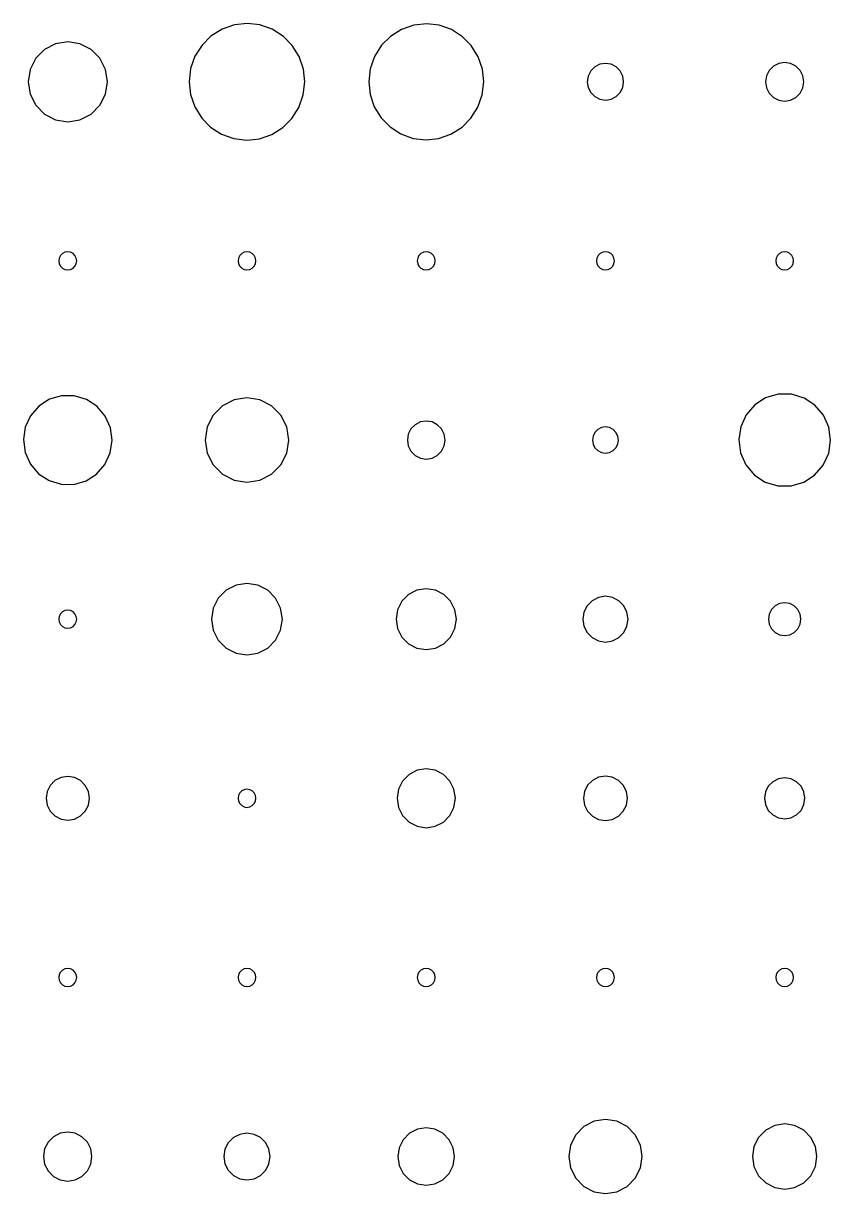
# Model space of a CAD drawing. Header units: metres. Extents: x -552 to 545, y -386 to 330.
# Drawn here: x -539.4 to -314.2, y 3.7 to 330.3 of the extents above; entities that cross this region are included whole.
import ezdxf

# ---------------------------------------------------------------- set-up
doc = ezdxf.new("R2010")
doc.units = ezdxf.units.M

msp = doc.modelspace()

# ---------------------------------------------------------------- linework, layer by layer
for p, q in [((-480.4921, 329.9093, -668.5716), (-483.94598, 328.7082, -668.5716)), ((-476.8592, 330.29498, -668.5716), (-480.4921, 329.9093, -668.5716)), ((-473.37057, 329.87793, -668.5716), (-476.8592, 330.29498, -668.5716)), ((-426.86002, 330.20197, -668.5716), (-430.47217, 329.81854, -668.5716)), ((-423.3913, 329.78735, -668.5716), (-426.86002, 330.20197, -668.5716)), ((-487.04382, 326.75305, -668.5716), (-489.53867, 324.25513, -668.5716)), ((-483.94598, 328.7082, -668.5716), (-487.04382, 326.75305, -668.5716)), ((-469.92722, 328.64636, -668.5716), (-473.37057, 329.87793, -668.5716)), ((-466.84637, 326.66406, -668.5716), (-469.92722, 328.64636, -668.5716)), ((-464.3732, 324.14423, -668.5716), (-466.84637, 326.66406, -668.5716)), ((-436.9865, 326.6803, -668.5716), (-439.4671, 324.19666, -668.5716)), ((-433.90634, 328.6242, -668.5716), (-436.9865, 326.6803, -668.5716)), ((-430.47217, 329.81854, -668.5716), (-433.90634, 328.6242, -668.5716)), ((-419.9676, 328.5628, -668.5716), (-423.3913, 329.78735, -668.5716)), ((-416.90433, 326.5918, -668.5716), (-419.9676, 328.5628, -668.5716)), ((-530.4145, 324.61377, -668.5716), (-533.4947, 323.02856, -668.5716)), ((-527, 325.15997, -668.5716), (-530.4145, 324.61377, -668.5716)), ((-523.5855, 324.61377, -668.5716), (-527, 325.15997, -668.5716)), ((-520.5053, 323.02856, -668.5716), (-523.5855, 324.61377, -668.5716)), ((-489.53867, 324.25513, -668.5716), (-491.50137, 321.1435, -668.5716)), ((-462.43744, 321.01544, -668.5716), (-464.3732, 324.14423, -668.5716)), ((-439.4671, 324.19666, -668.5716), (-441.41864, 321.10278, -668.5716)), ((-414.44525, 324.08636, -668.5716), (-416.90433, 326.5918, -668.5716)), ((-412.52057, 320.9754, -668.5716), (-414.44525, 324.08636, -668.5716)), ((-535.9392, 320.55963, -668.5716), (-537.50867, 317.4486, -668.5716)), ((-533.4947, 323.02856, -668.5716), (-535.9392, 320.55963, -668.5716)), ((-518.0608, 320.55963, -668.5716), (-520.5053, 323.02856, -668.5716)), ((-516.49133, 317.4486, -668.5716), (-518.0608, 320.55963, -668.5716)), ((-491.50137, 321.1435, -668.5716), (-492.72073, 317.6657, -668.5716)), ((-461.2482, 317.52704, -668.5716), (-462.43744, 321.01544, -668.5716)), ((-441.41864, 321.10278, -668.5716), (-442.63104, 317.64478, -668.5716)), ((-411.33807, 317.5069, -668.5716), (-412.52057, 320.9754, -668.5716)), ((-537.50867, 317.4486, -668.5716), (-538.04944, 314, -668.5716)), ((-515.95056, 314, -668.5716), (-516.49133, 317.4486, -668.5716)), ((-492.72073, 317.6657, -668.5716), (-493.13425, 314, -668.5716)), ((-460.86575, 314, -668.5716), (-461.2482, 317.52704, -668.5716)), ((-442.63104, 317.64478, -668.5716), (-443.04218, 314, -668.5716)), ((-410.95782, 314, -668.5716), (-411.33807, 317.5069, -668.5716)), ((-381.10828, 317.01465, -668.5716), (-381.82956, 315.5849, -668.5716)), ((-379.98483, 318.14935, -668.5716), (-381.10828, 317.01465, -668.5716)), ((-378.5692, 318.87787, -668.5716), (-379.98483, 318.14935, -668.5716)), ((-377, 319.1289, -668.5716), (-378.5692, 318.87787, -668.5716)), ((-375.4308, 318.87787, -668.5716), (-377, 319.1289, -668.5716)), ((-374.01517, 318.14935, -668.5716), (-375.4308, 318.87787, -668.5716)), ((-372.89172, 317.0147, -668.5716), (-374.01517, 318.14935, -668.5716)), ((-372.17044, 315.5849, -668.5716), (-372.89172, 317.0147, -668.5716)), ((-331.3058, 317.1596, -668.5716), (-332.06174, 315.66113, -668.5716)), ((-330.12833, 318.34882, -668.5716), (-331.3058, 317.1596, -668.5716)), ((-328.64465, 319.11237, -668.5716), (-330.12833, 318.34882, -668.5716)), ((-327, 319.37543, -668.5716), (-328.64465, 319.11237, -668.5716)), ((-325.35535, 319.11237, -668.5716), (-327, 319.37543, -668.5716)), ((-323.87167, 318.34882, -668.5716), (-325.35535, 319.11237, -668.5716)), ((-322.6942, 317.1596, -668.5716), (-323.87167, 318.34882, -668.5716)), ((-321.93826, 315.66113, -668.5716), (-322.6942, 317.1596, -668.5716)), ((-538.04944, 314, -668.5716), (-537.50867, 310.5514, -668.5716)), ((-516.49133, 310.5514, -668.5716), (-515.95056, 314, -668.5716)), ((-493.13425, 314, -668.5716), (-492.7518, 310.47296, -668.5716)), ((-461.27927, 310.3343, -668.5716), (-460.86575, 314, -668.5716)), ((-443.04218, 314, -668.5716), (-442.66193, 310.4931, -668.5716)), ((-411.36896, 310.35522, -668.5716), (-410.95782, 314, -668.5716)), ((-381.82956, 315.5849, -668.5716), (-382.0781, 314, -668.5716)), ((-382.0781, 314, -668.5716), (-381.82956, 312.4151, -668.5716)), ((-371.9219, 314, -668.5716), (-372.17044, 315.5849, -668.5716)), ((-372.17044, 312.4151, -668.5716), (-371.9219, 314, -668.5716)), ((-332.06174, 315.66113, -668.5716), (-332.32224, 314, -668.5716)), ((-332.32224, 314, -668.5716), (-332.06174, 312.33887, -668.5716)), ((-321.67776, 314, -668.5716), (-321.93826, 315.66113, -668.5716)), ((-321.93826, 312.33887, -668.5716), (-321.67776, 314, -668.5716)), ((-537.50867, 310.5514, -668.5716), (-535.9392, 307.44037, -668.5716)), ((-518.0608, 307.44037, -668.5716), (-516.49133, 310.5514, -668.5716)), ((-492.7518, 310.47296, -668.5716), (-491.56253, 306.98456, -668.5716)), ((-462.49863, 306.8565, -668.5716), (-461.27927, 310.3343, -668.5716)), ((-442.66193, 310.4931, -668.5716), (-441.47943, 307.0246, -668.5716)), ((-412.58136, 306.89722, -668.5716), (-411.36896, 310.35522, -668.5716)), ((-381.82956, 312.4151, -668.5716), (-381.10828, 310.98535, -668.5716)), ((-381.10828, 310.98535, -668.5716), (-379.98483, 309.85065, -668.5716)), ((-374.01517, 309.85065, -668.5716), (-372.89172, 310.9853, -668.5716)), ((-372.89172, 310.9853, -668.5716), (-372.17044, 312.4151, -668.5716)), ((-332.06174, 312.33887, -668.5716), (-331.3058, 310.8404, -668.5716)), ((-331.3058, 310.8404, -668.5716), (-330.12833, 309.65118, -668.5716)), ((-323.87167, 309.65118, -668.5716), (-322.6942, 310.8404, -668.5716)), ((-322.6942, 310.8404, -668.5716), (-321.93826, 312.33887, -668.5716)), ((-535.9392, 307.44037, -668.5716), (-533.4947, 304.97144, -668.5716)), ((-520.5053, 304.97144, -668.5716), (-518.0608, 307.44037, -668.5716)), ((-379.98483, 309.85065, -668.5716), (-378.5692, 309.12213, -668.5716)), ((-378.5692, 309.12213, -668.5716), (-377, 308.8711, -668.5716)), ((-377, 308.8711, -668.5716), (-375.4308, 309.12213, -668.5716)), ((-375.4308, 309.12213, -668.5716), (-374.01517, 309.85065, -668.5716)), ((-330.12833, 309.65118, -668.5716), (-328.64465, 308.88763, -668.5716)), ((-328.64465, 308.88763, -668.5716), (-327, 308.62457, -668.5716)), ((-327, 308.62457, -668.5716), (-325.35535, 308.88763, -668.5716)), ((-325.35535, 308.88763, -668.5716), (-323.87167, 309.65118, -668.5716)), ((-533.4947, 304.97144, -668.5716), (-530.4145, 303.38623, -668.5716)), ((-523.5855, 303.38623, -668.5716), (-520.5053, 304.97144, -668.5716)), ((-491.56253, 306.98456, -668.5716), (-489.6268, 303.85577, -668.5716)), ((-489.6268, 303.85577, -668.5716), (-487.15363, 301.33594, -668.5716)), ((-464.46133, 303.74487, -668.5716), (-462.49863, 306.8565, -668.5716)), ((-441.47943, 307.0246, -668.5716), (-439.55475, 303.91364, -668.5716)), ((-439.55475, 303.91364, -668.5716), (-437.09567, 301.4082, -668.5716)), ((-417.0135, 301.3197, -668.5716), (-414.5329, 303.80334, -668.5716)), ((-414.5329, 303.80334, -668.5716), (-412.58136, 306.89722, -668.5716)), ((-530.4145, 303.38623, -668.5716), (-527, 302.84003, -668.5716)), ((-527, 302.84003, -668.5716), (-523.5855, 303.38623, -668.5716)), ((-487.15363, 301.33594, -668.5716), (-484.07278, 299.35364, -668.5716)), ((-470.05402, 299.2918, -668.5716), (-466.95618, 301.24695, -668.5716)), ((-466.95618, 301.24695, -668.5716), (-464.46133, 303.74487, -668.5716)), ((-437.09567, 301.4082, -668.5716), (-434.03244, 299.4372, -668.5716)), ((-420.09366, 299.3758, -668.5716), (-417.0135, 301.3197, -668.5716)), ((-484.07278, 299.35364, -668.5716), (-480.62943, 298.12207, -668.5716)), ((-480.62943, 298.12207, -668.5716), (-477, 297.7044, -668.5716)), ((-477, 297.7044, -668.5716), (-473.5079, 298.0907, -668.5716)), ((-473.5079, 298.0907, -668.5716), (-470.05402, 299.2918, -668.5716)), ((-434.03244, 299.4372, -668.5716), (-430.6087, 298.21265, -668.5716)), ((-430.6087, 298.21265, -668.5716), (-427, 297.79736, -668.5716)), ((-427, 297.79736, -668.5716), (-423.52783, 298.18146, -668.5716)), ((-423.52783, 298.18146, -668.5716), (-420.09366, 299.3758, -668.5716)), ((-529.3776, 264.78027, -668.5716), (-529.5, 264, -668.5716)), ((-529.0225, 265.48413, -668.5716), (-529.3776, 264.78027, -668.5716)), ((-528.4695, 266.0428, -668.5716), (-529.0225, 265.48413, -668.5716)), ((-527.7725, 266.40143, -668.5716), (-528.4695, 266.0428, -668.5716)), ((-527, 266.52502, -668.5716), (-527.7725, 266.40143, -668.5716)), ((-526.2275, 266.40143, -668.5716), (-527, 266.52502, -668.5716)), ((-525.5305, 266.0428, -668.5716), (-526.2275, 266.40143, -668.5716)), ((-524.9775, 265.48413, -668.5716), (-525.5305, 266.0428, -668.5716)), ((-524.6224, 264.78027, -668.5716), (-524.9775, 265.48413, -668.5716)), ((-524.5, 264, -668.5716), (-524.6224, 264.78027, -668.5716)), ((-479.37762, 264.78027, -668.5716), (-479.5, 264, -668.5716)), ((-479.02255, 265.48413, -668.5716), (-479.37762, 264.78027, -668.5716)), ((-478.46945, 266.0428, -668.5716), (-479.02255, 265.48413, -668.5716)), ((-477.77255, 266.40143, -668.5716), (-478.46945, 266.0428, -668.5716)), ((-477, 266.52502, -668.5716), (-477.77255, 266.40143, -668.5716)), ((-476.22745, 266.40143, -668.5716), (-477, 266.52502, -668.5716)), ((-475.53055, 266.0428, -668.5716), (-476.22745, 266.40143, -668.5716)), ((-474.97745, 265.48413, -668.5716), (-475.53055, 266.0428, -668.5716)), ((-474.62238, 264.78027, -668.5716), (-474.97745, 265.48413, -668.5716)), ((-474.5, 264, -668.5716), (-474.62238, 264.78027, -668.5716)), ((-429.37762, 264.78027, -668.5716), (-429.5, 264, -668.5716)), ((-429.02255, 265.48413, -668.5716), (-429.37762, 264.78027, -668.5716)), ((-428.46945, 266.0428, -668.5716), (-429.02255, 265.48413, -668.5716)), ((-427.77255, 266.40143, -668.5716), (-428.46945, 266.0428, -668.5716)), ((-427, 266.52502, -668.5716), (-427.77255, 266.40143, -668.5716)), ((-426.22745, 266.40143, -668.5716), (-427, 266.52502, -668.5716)), ((-425.53055, 266.0428, -668.5716), (-426.22745, 266.40143, -668.5716)), ((-424.97745, 265.48413, -668.5716), (-425.53055, 266.0428, -668.5716)), ((-424.62238, 264.78027, -668.5716), (-424.97745, 265.48413, -668.5716)), ((-424.5, 264, -668.5716), (-424.62238, 264.78027, -668.5716)), ((-379.37762, 264.78027, -668.5716), (-379.5, 264, -668.5716)), ((-379.02252, 265.48413, -668.5716), (-379.37762, 264.78027, -668.5716)), ((-378.46948, 266.0428, -668.5716), (-379.02252, 265.48413, -668.5716)), ((-377.77252, 266.40143, -668.5716), (-378.46948, 266.0428, -668.5716)), ((-377, 266.52502, -668.5716), (-377.77252, 266.40143, -668.5716)), ((-376.22748, 266.40143, -668.5716), (-377, 266.52502, -668.5716)), ((-375.53052, 266.0428, -668.5716), (-376.22748, 266.40143, -668.5716)), ((-374.97748, 265.48413, -668.5716), (-375.53052, 266.0428, -668.5716)), ((-374.62238, 264.78027, -668.5716), (-374.97748, 265.48413, -668.5716)), ((-374.5, 264, -668.5716), (-374.62238, 264.78027, -668.5716)), ((-329.37762, 264.78027, -668.5716), (-329.5, 264, -668.5716)), ((-329.02252, 265.48413, -668.5716), (-329.37762, 264.78027, -668.5716)), ((-328.46948, 266.0428, -668.5716), (-329.02252, 265.48413, -668.5716)), ((-327.77252, 266.40143, -668.5716), (-328.46948, 266.0428, -668.5716)), ((-327, 266.52502, -668.5716), (-327.77252, 266.40143, -668.5716)), ((-326.22748, 266.40143, -668.5716), (-327, 266.52502, -668.5716)), ((-325.53052, 266.0428, -668.5716), (-326.22748, 266.40143, -668.5716)), ((-324.97748, 265.48413, -668.5716), (-325.53052, 266.0428, -668.5716)), ((-324.62238, 264.78027, -668.5716), (-324.97748, 265.48413, -668.5716)), ((-324.5, 264, -668.5716), (-324.62238, 264.78027, -668.5716)), ((-529.5, 264, -668.5716), (-529.3776, 263.21973, -668.5716)), ((-529.3776, 263.21973, -668.5716), (-529.0225, 262.51587, -668.5716)), ((-529.0225, 262.51587, -668.5716), (-528.4695, 261.9572, -668.5716)), ((-528.4695, 261.9572, -668.5716), (-527.7725, 261.59857, -668.5716)), ((-527.7725, 261.59857, -668.5716), (-527, 261.47498, -668.5716)), ((-527, 261.47498, -668.5716), (-526.2275, 261.59857, -668.5716)), ((-526.2275, 261.59857, -668.5716), (-525.5305, 261.9572, -668.5716)), ((-525.5305, 261.9572, -668.5716), (-524.9775, 262.51587, -668.5716)), ((-524.9775, 262.51587, -668.5716), (-524.6224, 263.21973, -668.5716)), ((-524.6224, 263.21973, -668.5716), (-524.5, 264, -668.5716)), ((-479.5, 264, -668.5716), (-479.37762, 263.21973, -668.5716)), ((-479.37762, 263.21973, -668.5716), (-479.02255, 262.51587, -668.5716)), ((-479.02255, 262.51587, -668.5716), (-478.46948, 261.9572, -668.5716)), ((-478.46948, 261.9572, -668.5716), (-477.77255, 261.59857, -668.5716)), ((-477.77255, 261.59857, -668.5716), (-477, 261.47498, -668.5716)), ((-477, 261.47498, -668.5716), (-476.22745, 261.59857, -668.5716)), ((-476.22745, 261.59857, -668.5716), (-475.53055, 261.9572, -668.5716)), ((-475.53055, 261.9572, -668.5716), (-474.97745, 262.51587, -668.5716)), ((-474.97745, 262.51587, -668.5716), (-474.62238, 263.21973, -668.5716)), ((-474.62238, 263.21973, -668.5716), (-474.5, 264, -668.5716)), ((-429.5, 264, -668.5716), (-429.37762, 263.21973, -668.5716)), ((-429.37762, 263.21973, -668.5716), (-429.02255, 262.51587, -668.5716)), ((-429.02255, 262.51587, -668.5716), (-428.46948, 261.9572, -668.5716)), ((-428.46948, 261.9572, -668.5716), (-427.77255, 261.59857, -668.5716)), ((-427.77255, 261.59857, -668.5716), (-427, 261.47498, -668.5716)), ((-427, 261.47498, -668.5716), (-426.22745, 261.59857, -668.5716)), ((-426.22745, 261.59857, -668.5716), (-425.53055, 261.9572, -668.5716)), ((-425.53055, 261.9572, -668.5716), (-424.97745, 262.51587, -668.5716)), ((-424.97745, 262.51587, -668.5716), (-424.62238, 263.21973, -668.5716)), ((-424.62238, 263.21973, -668.5716), (-424.5, 264, -668.5716)), ((-379.5, 264, -668.5716), (-379.37762, 263.21973, -668.5716)), ((-379.37762, 263.21973, -668.5716), (-379.02252, 262.51587, -668.5716)), ((-379.02252, 262.51587, -668.5716), (-378.46948, 261.9572, -668.5716)), ((-378.46948, 261.9572, -668.5716), (-377.77252, 261.59857, -668.5716)), ((-377.77252, 261.59857, -668.5716), (-377, 261.47498, -668.5716)), ((-377, 261.47498, -668.5716), (-376.22748, 261.59857, -668.5716)), ((-376.22748, 261.59857, -668.5716), (-375.53052, 261.9572, -668.5716)), ((-375.53052, 261.9572, -668.5716), (-374.97748, 262.51587, -668.5716)), ((-374.97748, 262.51587, -668.5716), (-374.62238, 263.21973, -668.5716)), ((-374.62238, 263.21973, -668.5716), (-374.5, 264, -668.5716)), ((-329.5, 264, -668.5716), (-329.37762, 263.21973, -668.5716)), ((-329.37762, 263.21973, -668.5716), (-329.02252, 262.51587, -668.5716)), ((-329.02252, 262.51587, -668.5716), (-328.46948, 261.9572, -668.5716)), ((-328.46948, 261.9572, -668.5716), (-327.77252, 261.59857, -668.5716)), ((-327.77252, 261.59857, -668.5716), (-327, 261.47498, -668.5716)), ((-327, 261.47498, -668.5716), (-326.22748, 261.59857, -668.5716)), ((-326.22748, 261.59857, -668.5716), (-325.53052, 261.9572, -668.5716)), ((-325.53052, 261.9572, -668.5716), (-324.97748, 262.51587, -668.5716)), ((-324.97748, 262.51587, -668.5716), (-324.62238, 263.21973, -668.5716)), ((-324.62238, 263.21973, -668.5716), (-324.5, 264, -668.5716)), ((-528.7206, 226.36499, -668.5716), (-532.12683, 225.36224, -668.5716)), ((-525.17267, 226.34937, -668.5716), (-528.7206, 226.36499, -668.5716)), ((-521.7752, 225.31659, -668.5716), (-525.17267, 226.34937, -668.5716)), ((-477, 225.79639, -668.5716), (-480.6092, 225.21906, -668.5716)), ((-473.3908, 225.21906, -668.5716), (-477, 225.79639, -668.5716)), ((-332.30994, 225.76807, -668.5716), (-335.31583, 223.83392, -668.5716)), ((-328.78204, 226.80664, -668.5716), (-332.30994, 225.76807, -668.5716)), ((-325.10736, 226.79047, -668.5716), (-328.78204, 226.80664, -668.5716)), ((-321.58862, 225.72083, -668.5716), (-325.10736, 226.79047, -668.5716)), ((-318.59955, 223.76025, -668.5716), (-321.58862, 225.72083, -668.5716)), ((-535.02905, 223.49481, -668.5716), (-537.36835, 220.80066, -668.5716)), ((-532.12683, 225.36224, -668.5716), (-535.02905, 223.49481, -668.5716)), ((-518.8892, 223.4237, -668.5716), (-521.7752, 225.31659, -668.5716)), ((-516.57324, 220.70898, -668.5716), (-518.8892, 223.4237, -668.5716)), ((-483.8651, 223.54352, -668.5716), (-486.449, 220.93378, -668.5716)), ((-480.6092, 225.21906, -668.5716), (-483.8651, 223.54352, -668.5716)), ((-470.1349, 223.54352, -668.5716), (-473.3908, 225.21906, -668.5716)), ((-467.551, 220.93378, -668.5716), (-470.1349, 223.54352, -668.5716)), ((-335.31583, 223.83392, -668.5716), (-337.7387, 221.04352, -668.5716)), ((-316.20084, 220.94861, -668.5716), (-318.59955, 223.76025, -668.5716)), ((-537.36835, 220.80066, -668.5716), (-538.85376, 217.54639, -668.5716)), ((-515.116, 217.44177, -668.5716), (-516.57324, 220.70898, -668.5716)), ((-486.449, 220.93378, -668.5716), (-488.10797, 217.64526, -668.5716)), ((-465.89203, 217.64526, -668.5716), (-467.551, 220.93378, -668.5716)), ((-428.62057, 219.03748, -668.5716), (-430.08252, 218.28516, -668.5716)), ((-427, 219.29669, -668.5716), (-428.62057, 219.03748, -668.5716)), ((-425.37943, 219.03748, -668.5716), (-427, 219.29669, -668.5716)), ((-423.91748, 218.28516, -668.5716), (-425.37943, 219.03748, -668.5716)), ((-337.7387, 221.04352, -668.5716), (-339.27716, 217.67303, -668.5716)), ((-314.6916, 217.5647, -668.5716), (-316.20084, 220.94861, -668.5716)), ((-538.85376, 217.54639, -668.5716), (-539.3624, 214.10895, -668.5716)), ((-514.63715, 214, -668.5716), (-515.116, 217.44177, -668.5716)), ((-488.10797, 217.64526, -668.5716), (-488.67963, 214, -668.5716)), ((-465.32037, 214, -668.5716), (-465.89203, 217.64526, -668.5716)), ((-431.9876, 215.63678, -668.5716), (-432.24426, 214, -668.5716)), ((-431.2427, 217.11334, -668.5716), (-431.9876, 215.63678, -668.5716)), ((-430.08252, 218.28516, -668.5716), (-431.2427, 217.11334, -668.5716)), ((-422.7573, 217.11334, -668.5716), (-423.91748, 218.28516, -668.5716)), ((-422.0124, 215.63678, -668.5716), (-422.7573, 217.11334, -668.5716)), ((-421.75574, 214, -668.5716), (-422.0124, 215.63678, -668.5716)), ((-379.91656, 216.1402, -668.5716), (-380.42865, 215.12518, -668.5716)), ((-379.11902, 216.94574, -668.5716), (-379.91656, 216.1402, -668.5716)), ((-378.114, 217.46295, -668.5716), (-379.11902, 216.94574, -668.5716)), ((-377, 217.64111, -668.5716), (-378.114, 217.46295, -668.5716)), ((-375.886, 217.46295, -668.5716), (-377, 217.64111, -668.5716)), ((-374.88098, 216.94574, -668.5716), (-375.886, 217.46295, -668.5716)), ((-374.08344, 216.1402, -668.5716), (-374.88098, 216.94574, -668.5716)), ((-373.57135, 215.12518, -668.5716), (-374.08344, 216.1402, -668.5716)), ((-339.27716, 217.67303, -668.5716), (-339.80396, 214.11285, -668.5716)), ((-314.19556, 214, -668.5716), (-314.6916, 217.5647, -668.5716)), ((-539.3624, 214.10895, -668.5716), (-538.884, 210.55823, -668.5716)), ((-515.14624, 210.45361, -668.5716), (-514.63715, 214, -668.5716)), ((-488.67963, 214, -668.5716), (-488.10797, 210.35474, -668.5716)), ((-465.89203, 210.35474, -668.5716), (-465.32037, 214, -668.5716)), ((-432.24426, 214, -668.5716), (-431.9876, 212.36322, -668.5716)), ((-431.9876, 212.36322, -668.5716), (-431.2427, 210.88666, -668.5716)), ((-422.7573, 210.88666, -668.5716), (-422.0124, 212.36322, -668.5716)), ((-422.0124, 212.36322, -668.5716), (-421.75574, 214, -668.5716)), ((-380.42865, 215.12518, -668.5716), (-380.6051, 214, -668.5716)), ((-380.6051, 214, -668.5716), (-380.42865, 212.87482, -668.5716)), ((-380.42865, 212.87482, -668.5716), (-379.91656, 211.8598, -668.5716)), ((-374.08344, 211.8598, -668.5716), (-373.57135, 212.87482, -668.5716)), ((-373.3949, 214, -668.5716), (-373.57135, 215.12518, -668.5716)), ((-373.57135, 212.87482, -668.5716), (-373.3949, 214, -668.5716)), ((-339.80396, 214.11285, -668.5716), (-339.3084, 210.4353, -668.5716)), ((-314.72284, 210.32697, -668.5716), (-314.19556, 214, -668.5716)), ((-538.884, 210.55823, -668.5716), (-537.42676, 207.29102, -668.5716)), ((-516.6316, 207.19934, -668.5716), (-515.14624, 210.45361, -668.5716)), ((-488.10797, 210.35474, -668.5716), (-486.449, 207.06622, -668.5716)), ((-467.551, 207.06622, -668.5716), (-465.89203, 210.35474, -668.5716)), ((-431.2427, 210.88666, -668.5716), (-430.08252, 209.71484, -668.5716)), ((-430.08252, 209.71484, -668.5716), (-428.62057, 208.96252, -668.5716)), ((-425.37943, 208.96252, -668.5716), (-423.91748, 209.71484, -668.5716)), ((-423.91748, 209.71484, -668.5716), (-422.7573, 210.88666, -668.5716)), ((-379.91656, 211.8598, -668.5716), (-379.11902, 211.05426, -668.5716)), ((-379.11902, 211.05426, -668.5716), (-378.114, 210.53705, -668.5716)), ((-378.114, 210.53705, -668.5716), (-377, 210.35889, -668.5716)), ((-377, 210.35889, -668.5716), (-375.886, 210.53705, -668.5716)), ((-375.886, 210.53705, -668.5716), (-374.88098, 211.05426, -668.5716)), ((-374.88098, 211.05426, -668.5716), (-374.08344, 211.8598, -668.5716)), ((-339.3084, 210.4353, -668.5716), (-337.79916, 207.05139, -668.5716)), ((-316.2613, 206.95648, -668.5716), (-314.72284, 210.32697, -668.5716)), ((-537.42676, 207.29102, -668.5716), (-535.1108, 204.5763, -668.5716)), ((-518.97095, 204.50519, -668.5716), (-516.6316, 207.19934, -668.5716)), ((-486.449, 207.06622, -668.5716), (-483.8651, 204.45648, -668.5716)), ((-470.1349, 204.45648, -668.5716), (-467.551, 207.06622, -668.5716)), ((-428.62057, 208.96252, -668.5716), (-427, 208.70331, -668.5716)), ((-427, 208.70331, -668.5716), (-425.37943, 208.96252, -668.5716)), ((-337.79916, 207.05139, -668.5716), (-335.40045, 204.23975, -668.5716)), ((-318.68417, 204.16608, -668.5716), (-316.2613, 206.95648, -668.5716)), ((-535.1108, 204.5763, -668.5716), (-532.2248, 202.68341, -668.5716)), ((-532.2248, 202.68341, -668.5716), (-528.82733, 201.65063, -668.5716)), ((-525.2794, 201.63501, -668.5716), (-521.8732, 202.63776, -668.5716)), ((-521.8732, 202.63776, -668.5716), (-518.97095, 204.50519, -668.5716)), ((-483.8651, 204.45648, -668.5716), (-480.6092, 202.78094, -668.5716)), ((-480.6092, 202.78094, -668.5716), (-477, 202.20361, -668.5716)), ((-477, 202.20361, -668.5716), (-473.3908, 202.78094, -668.5716)), ((-473.3908, 202.78094, -668.5716), (-470.1349, 204.45648, -668.5716)), ((-335.40045, 204.23975, -668.5716), (-332.41138, 202.27917, -668.5716)), ((-321.69006, 202.23193, -668.5716), (-318.68417, 204.16608, -668.5716)), ((-528.82733, 201.65063, -668.5716), (-525.2794, 201.63501, -668.5716)), ((-332.41138, 202.27917, -668.5716), (-328.89264, 201.20953, -668.5716)), ((-328.89264, 201.20953, -668.5716), (-325.21796, 201.19336, -668.5716)), ((-325.21796, 201.19336, -668.5716), (-321.69006, 202.23193, -668.5716)), ((-480.05292, 173.48987, -668.5716), (-482.807, 172.07257, -668.5716)), ((-477, 173.97827, -668.5716), (-480.05292, 173.48987, -668.5716)), ((-473.94708, 173.48987, -668.5716), (-477, 173.97827, -668.5716)), ((-471.193, 172.07257, -668.5716), (-473.94708, 173.48987, -668.5716)), ((-484.99265, 169.86505, -668.5716), (-486.3959, 167.08344, -668.5716)), ((-482.807, 172.07257, -668.5716), (-484.99265, 169.86505, -668.5716)), ((-469.00735, 169.86505, -668.5716), (-471.193, 172.07257, -668.5716)), ((-467.6041, 167.08344, -668.5716), (-469.00735, 169.86505, -668.5716)), ((-431.9527, 170.88495, -668.5716), (-433.81677, 169.0022, -668.5716)), ((-429.6038, 172.09375, -668.5716), (-431.9527, 170.88495, -668.5716)), ((-427, 172.51025, -668.5716), (-429.6038, 172.09375, -668.5716)), ((-424.3962, 172.09375, -668.5716), (-427, 172.51025, -668.5716)), ((-422.0473, 170.88495, -668.5716), (-424.3962, 172.09375, -668.5716)), ((-420.18323, 169.0022, -668.5716), (-422.0473, 170.88495, -668.5716)), ((-378.95172, 170.06683, -668.5716), (-380.71237, 169.1607, -668.5716)), ((-377, 170.37903, -668.5716), (-378.95172, 170.06683, -668.5716)), ((-375.04828, 170.06683, -668.5716), (-377, 170.37903, -668.5716)), ((-373.28763, 169.1607, -668.5716), (-375.04828, 170.06683, -668.5716)), ((-486.3959, 167.08344, -668.5716), (-486.87946, 164, -668.5716)), ((-467.12054, 164, -668.5716), (-467.6041, 167.08344, -668.5716)), ((-435.0136, 166.62982, -668.5716), (-435.42603, 164, -668.5716)), ((-433.81677, 169.0022, -668.5716), (-435.0136, 166.62982, -668.5716)), ((-418.9864, 166.62982, -668.5716), (-420.18323, 169.0022, -668.5716)), ((-418.57397, 164, -668.5716), (-418.9864, 166.62982, -668.5716)), ((-382.10962, 167.74951, -668.5716), (-383.00674, 165.97125, -668.5716)), ((-380.71237, 169.1607, -668.5716), (-382.10962, 167.74951, -668.5716)), ((-371.89038, 167.74951, -668.5716), (-373.28763, 169.1607, -668.5716)), ((-370.99326, 165.97125, -668.5716), (-371.89038, 167.74951, -668.5716)), ((-330.67096, 166.69379, -668.5716), (-331.31546, 165.4162, -668.5716)), ((-329.6671, 167.70764, -668.5716), (-330.67096, 166.69379, -668.5716)), ((-328.40216, 168.35864, -668.5716), (-329.6671, 167.70764, -668.5716)), ((-327, 168.58295, -668.5716), (-328.40216, 168.35864, -668.5716)), ((-325.59784, 168.35864, -668.5716), (-327, 168.58295, -668.5716)), ((-324.3329, 167.70764, -668.5716), (-325.59784, 168.35864, -668.5716)), ((-323.32904, 166.69379, -668.5716), (-324.3329, 167.70764, -668.5716)), ((-322.68454, 165.4162, -668.5716), (-323.32904, 166.69379, -668.5716)), ((-529.3776, 164.78027, -668.5716), (-529.5, 164, -668.5716)), ((-529.5, 164, -668.5716), (-529.3776, 163.21973, -668.5716)), ((-529.0225, 165.48413, -668.5716), (-529.3776, 164.78027, -668.5716)), ((-528.4695, 166.04279, -668.5716), (-529.0225, 165.48413, -668.5716)), ((-527.7725, 166.40143, -668.5716), (-528.4695, 166.04279, -668.5716)), ((-527, 166.52502, -668.5716), (-527.7725, 166.40143, -668.5716)), ((-526.2275, 166.40143, -668.5716), (-527, 166.52502, -668.5716)), ((-525.5305, 166.04279, -668.5716), (-526.2275, 166.40143, -668.5716)), ((-524.9775, 165.48413, -668.5716), (-525.5305, 166.04279, -668.5716)), ((-524.6224, 164.78027, -668.5716), (-524.9775, 165.48413, -668.5716)), ((-524.5, 164, -668.5716), (-524.6224, 164.78027, -668.5716)), ((-524.6224, 163.21973, -668.5716), (-524.5, 164, -668.5716)), ((-486.87946, 164, -668.5716), (-486.3959, 160.91656, -668.5716)), ((-467.6041, 160.91656, -668.5716), (-467.12054, 164, -668.5716)), ((-435.42603, 164, -668.5716), (-435.0136, 161.37018, -668.5716)), ((-418.9864, 161.37018, -668.5716), (-418.57397, 164, -668.5716)), ((-383.00674, 165.97125, -668.5716), (-383.31586, 164, -668.5716)), ((-383.31586, 164, -668.5716), (-383.00674, 162.02875, -668.5716)), ((-370.68414, 164, -668.5716), (-370.99326, 165.97125, -668.5716)), ((-370.99326, 162.02875, -668.5716), (-370.68414, 164, -668.5716)), ((-331.31546, 165.4162, -668.5716), (-331.53754, 164, -668.5716)), ((-331.53754, 164, -668.5716), (-331.31546, 162.5838, -668.5716)), ((-322.46246, 164, -668.5716), (-322.68454, 165.4162, -668.5716)), ((-322.68454, 162.5838, -668.5716), (-322.46246, 164, -668.5716)), ((-529.3776, 163.21973, -668.5716), (-529.0225, 162.51587, -668.5716)), ((-529.0225, 162.51587, -668.5716), (-528.4695, 161.95721, -668.5716)), ((-528.4695, 161.95721, -668.5716), (-527.7725, 161.59857, -668.5716)), ((-527.7725, 161.59857, -668.5716), (-527, 161.47498, -668.5716)), ((-527, 161.47498, -668.5716), (-526.2275, 161.59857, -668.5716)), ((-526.2275, 161.59857, -668.5716), (-525.5305, 161.95721, -668.5716)), ((-525.5305, 161.95721, -668.5716), (-524.9775, 162.51587, -668.5716)), ((-524.9775, 162.51587, -668.5716), (-524.6224, 163.21973, -668.5716)), ((-486.3959, 160.91656, -668.5716), (-484.99265, 158.13495, -668.5716)), ((-469.00735, 158.13495, -668.5716), (-467.6041, 160.91656, -668.5716)), ((-435.0136, 161.37018, -668.5716), (-433.81677, 158.9978, -668.5716)), ((-420.18323, 158.9978, -668.5716), (-418.9864, 161.37018, -668.5716)), ((-383.00674, 162.02875, -668.5716), (-382.10962, 160.25049, -668.5716)), ((-382.10962, 160.25049, -668.5716), (-380.71237, 158.8393, -668.5716)), ((-373.28763, 158.8393, -668.5716), (-371.89038, 160.25049, -668.5716)), ((-371.89038, 160.25049, -668.5716), (-370.99326, 162.02875, -668.5716)), ((-331.31546, 162.5838, -668.5716), (-330.67096, 161.30621, -668.5716)), ((-330.67096, 161.30621, -668.5716), (-329.6671, 160.29236, -668.5716)), ((-329.6671, 160.29236, -668.5716), (-328.40216, 159.64136, -668.5716)), ((-325.59784, 159.64136, -668.5716), (-324.3329, 160.29236, -668.5716)), ((-324.3329, 160.29236, -668.5716), (-323.32904, 161.30621, -668.5716)), ((-323.32904, 161.30621, -668.5716), (-322.68454, 162.5838, -668.5716)), ((-484.99265, 158.13495, -668.5716), (-482.807, 155.92743, -668.5716)), ((-471.193, 155.92743, -668.5716), (-469.00735, 158.13495, -668.5716)), ((-433.81677, 158.9978, -668.5716), (-431.9527, 157.11505, -668.5716)), ((-431.9527, 157.11505, -668.5716), (-429.6038, 155.90625, -668.5716)), ((-424.3962, 155.90625, -668.5716), (-422.0473, 157.11505, -668.5716)), ((-422.0473, 157.11505, -668.5716), (-420.18323, 158.9978, -668.5716)), ((-380.71237, 158.8393, -668.5716), (-378.95172, 157.93317, -668.5716)), ((-378.95172, 157.93317, -668.5716), (-377, 157.62097, -668.5716)), ((-377, 157.62097, -668.5716), (-375.04828, 157.93317, -668.5716)), ((-375.04828, 157.93317, -668.5716), (-373.28763, 158.8393, -668.5716)), ((-328.40216, 159.64136, -668.5716), (-327, 159.41705, -668.5716)), ((-327, 159.41705, -668.5716), (-325.59784, 159.64136, -668.5716)), ((-482.807, 155.92743, -668.5716), (-480.05292, 154.51013, -668.5716)), ((-480.05292, 154.51013, -668.5716), (-477, 154.02173, -668.5716)), ((-477, 154.02173, -668.5716), (-473.94708, 154.51013, -668.5716)), ((-473.94708, 154.51013, -668.5716), (-471.193, 155.92743, -668.5716)), ((-429.6038, 155.90625, -668.5716), (-427, 155.48975, -668.5716)), ((-427, 155.48975, -668.5716), (-424.3962, 155.90625, -668.5716)), ((-429.51196, 121.80832, -668.5716), (-431.778, 120.64215, -668.5716)), ((-427, 122.210144, -668.5716), (-429.51196, 121.80832, -668.5716)), ((-424.48804, 121.80832, -668.5716), (-427, 122.210144, -668.5716)), ((-422.222, 120.64215, -668.5716), (-424.48804, 121.80832, -668.5716)), ((-530.55334, 118.93967, -668.5716), (-531.89075, 117.58887, -668.5716)), ((-528.8681, 119.806915, -668.5716), (-530.55334, 118.93967, -668.5716)), ((-527, 120.10574, -668.5716), (-528.8681, 119.806915, -668.5716)), ((-525.1319, 119.806915, -668.5716), (-527, 120.10574, -668.5716)), ((-523.44666, 118.93967, -668.5716), (-525.1319, 119.806915, -668.5716)), ((-522.10925, 117.58887, -668.5716), (-523.44666, 118.93967, -668.5716)), ((-433.5764, 118.825806, -668.5716), (-434.73102, 116.53708, -668.5716)), ((-431.778, 120.64215, -668.5716), (-433.5764, 118.825806, -668.5716)), ((-420.4236, 118.825806, -668.5716), (-422.222, 120.64215, -668.5716)), ((-419.26898, 116.53708, -668.5716), (-420.4236, 118.825806, -668.5716)), ((-381.95947, 117.63931, -668.5716), (-382.8302, 115.9133, -668.5716)), ((-380.60327, 119.00906, -668.5716), (-381.95947, 117.63931, -668.5716)), ((-378.89435, 119.88852, -668.5716), (-380.60327, 119.00906, -668.5716)), ((-377, 120.19156, -668.5716), (-378.89435, 119.88852, -668.5716)), ((-375.10565, 119.88852, -668.5716), (-377, 120.19156, -668.5716)), ((-373.39673, 119.00906, -668.5716), (-375.10565, 119.88852, -668.5716)), ((-372.04053, 117.63931, -668.5716), (-373.39673, 119.00906, -668.5716)), ((-371.1698, 115.9133, -668.5716), (-372.04053, 117.63931, -668.5716)), ((-330.32825, 118.62674, -668.5716), (-331.58093, 117.36151, -668.5716)), ((-328.74976, 119.43906, -668.5716), (-330.32825, 118.62674, -668.5716)), ((-327, 119.71896, -668.5716), (-328.74976, 119.43906, -668.5716)), ((-325.25024, 119.43906, -668.5716), (-327, 119.71896, -668.5716)), ((-323.67175, 118.62674, -668.5716), (-325.25024, 119.43906, -668.5716)), ((-322.41907, 117.36151, -668.5716), (-323.67175, 118.62674, -668.5716)), ((-532.7494, 115.88678, -668.5716), (-533.0453, 114, -668.5716)), ((-531.89075, 117.58887, -668.5716), (-532.7494, 115.88678, -668.5716)), ((-521.2506, 115.88678, -668.5716), (-522.10925, 117.58887, -668.5716)), ((-520.9547, 114, -668.5716), (-521.2506, 115.88678, -668.5716)), ((-479.37762, 114.78027, -668.5716), (-479.5, 114, -668.5716)), ((-479.02255, 115.48416, -668.5716), (-479.37762, 114.78027, -668.5716)), ((-478.46945, 116.042755, -668.5716), (-479.02255, 115.48416, -668.5716)), ((-477.77255, 116.40143, -668.5716), (-478.46945, 116.042755, -668.5716)), ((-477, 116.524994, -668.5716), (-477.77255, 116.40143, -668.5716)), ((-476.22745, 116.40143, -668.5716), (-477, 116.524994, -668.5716)), ((-475.53055, 116.042755, -668.5716), (-476.22745, 116.40143, -668.5716)), ((-474.97745, 115.48416, -668.5716), (-475.53055, 116.042755, -668.5716)), ((-474.62238, 114.78027, -668.5716), (-474.97745, 115.48416, -668.5716)), ((-474.5, 114, -668.5716), (-474.62238, 114.78027, -668.5716)), ((-434.73102, 116.53708, -668.5716), (-435.12888, 114, -668.5716)), ((-418.87115, 114, -668.5716), (-419.26898, 116.53708, -668.5716)), ((-382.8302, 115.9133, -668.5716), (-383.13025, 114, -668.5716)), ((-370.86975, 114, -668.5716), (-371.1698, 115.9133, -668.5716)), ((-332.3852, 115.76724, -668.5716), (-332.66235, 114, -668.5716)), ((-331.58093, 117.36151, -668.5716), (-332.3852, 115.76724, -668.5716)), ((-321.6148, 115.76724, -668.5716), (-322.41907, 117.36151, -668.5716)), ((-321.33765, 114, -668.5716), (-321.6148, 115.76724, -668.5716)), ((-533.0453, 114, -668.5716), (-532.7494, 112.11322, -668.5716)), ((-532.7494, 112.11322, -668.5716), (-531.89075, 110.41113, -668.5716)), ((-522.10925, 110.41113, -668.5716), (-521.2506, 112.11322, -668.5716)), ((-521.2506, 112.11322, -668.5716), (-520.9547, 114, -668.5716)), ((-479.5, 114, -668.5716), (-479.37762, 113.21973, -668.5716)), ((-479.37762, 113.21973, -668.5716), (-479.02255, 112.51584, -668.5716)), ((-479.02255, 112.51584, -668.5716), (-478.46948, 111.957245, -668.5716)), ((-478.46948, 111.957245, -668.5716), (-477.77255, 111.59857, -668.5716)), ((-477.77255, 111.59857, -668.5716), (-477, 111.475006, -668.5716)), ((-477, 111.475006, -668.5716), (-476.22745, 111.59857, -668.5716)), ((-476.22745, 111.59857, -668.5716), (-475.53055, 111.957245, -668.5716)), ((-475.53055, 111.957245, -668.5716), (-474.97745, 112.51584, -668.5716)), ((-474.97745, 112.51584, -668.5716), (-474.62238, 113.21973, -668.5716)), ((-474.62238, 113.21973, -668.5716), (-474.5, 114, -668.5716)), ((-435.12888, 114, -668.5716), (-434.73102, 111.46292, -668.5716)), ((-434.73102, 111.46292, -668.5716), (-433.5764, 109.174194, -668.5716)), ((-420.4236, 109.174194, -668.5716), (-419.26898, 111.46292, -668.5716)), ((-419.26898, 111.46292, -668.5716), (-418.87115, 114, -668.5716)), ((-383.13025, 114, -668.5716), (-382.8302, 112.0867, -668.5716)), ((-382.8302, 112.0867, -668.5716), (-381.95947, 110.36069, -668.5716)), ((-372.04053, 110.36069, -668.5716), (-371.1698, 112.0867, -668.5716)), ((-371.1698, 112.0867, -668.5716), (-370.86975, 114, -668.5716)), ((-332.66235, 114, -668.5716), (-332.3852, 112.23276, -668.5716)), ((-332.3852, 112.23276, -668.5716), (-331.58093, 110.63849, -668.5716)), ((-322.41907, 110.63849, -668.5716), (-321.6148, 112.23276, -668.5716)), ((-321.6148, 112.23276, -668.5716), (-321.33765, 114, -668.5716)), ((-531.89075, 110.41113, -668.5716), (-530.55334, 109.06033, -668.5716)), ((-530.55334, 109.06033, -668.5716), (-528.8681, 108.193085, -668.5716)), ((-528.8681, 108.193085, -668.5716), (-527, 107.89426, -668.5716)), ((-527, 107.89426, -668.5716), (-525.1319, 108.193085, -668.5716)), ((-525.1319, 108.193085, -668.5716), (-523.44666, 109.06033, -668.5716)), ((-523.44666, 109.06033, -668.5716), (-522.10925, 110.41113, -668.5716)), ((-433.5764, 109.174194, -668.5716), (-431.778, 107.35785, -668.5716)), ((-422.222, 107.35785, -668.5716), (-420.4236, 109.174194, -668.5716)), ((-381.95947, 110.36069, -668.5716), (-380.60327, 108.99094, -668.5716)), ((-380.60327, 108.99094, -668.5716), (-378.89435, 108.11148, -668.5716)), ((-378.89435, 108.11148, -668.5716), (-377, 107.80844, -668.5716)), ((-377, 107.80844, -668.5716), (-375.10565, 108.11148, -668.5716)), ((-375.10565, 108.11148, -668.5716), (-373.39673, 108.99094, -668.5716)), ((-373.39673, 108.99094, -668.5716), (-372.04053, 110.36069, -668.5716)), ((-331.58093, 110.63849, -668.5716), (-330.32825, 109.37326, -668.5716)), ((-330.32825, 109.37326, -668.5716), (-328.74976, 108.56094, -668.5716)), ((-328.74976, 108.56094, -668.5716), (-327, 108.28104, -668.5716)), ((-327, 108.28104, -668.5716), (-325.25024, 108.56094, -668.5716)), ((-325.25024, 108.56094, -668.5716), (-323.67175, 109.37326, -668.5716)), ((-323.67175, 109.37326, -668.5716), (-322.41907, 110.63849, -668.5716)), ((-431.778, 107.35785, -668.5716), (-429.51196, 106.19168, -668.5716)), ((-429.51196, 106.19168, -668.5716), (-427, 105.789856, -668.5716)), ((-427, 105.789856, -668.5716), (-424.48804, 106.19168, -668.5716)), ((-424.48804, 106.19168, -668.5716), (-422.222, 107.35785, -668.5716)), ((-529.0225, 65.48416, -668.5716), (-529.3776, 64.78027, -668.5716)), ((-528.4695, 66.042755, -668.5716), (-529.0225, 65.48416, -668.5716)), ((-527.7725, 66.40143, -668.5716), (-528.4695, 66.042755, -668.5716)), ((-527, 66.524994, -668.5716), (-527.7725, 66.40143, -668.5716)), ((-526.2275, 66.40143, -668.5716), (-527, 66.524994, -668.5716)), ((-525.5305, 66.042755, -668.5716), (-526.2275, 66.40143, -668.5716)), ((-524.9775, 65.48416, -668.5716), (-525.5305, 66.042755, -668.5716)), ((-524.6224, 64.78027, -668.5716), (-524.9775, 65.48416, -668.5716)), ((-479.02255, 65.48416, -668.5716), (-479.37762, 64.78027, -668.5716)), ((-478.46945, 66.042755, -668.5716), (-479.02255, 65.48416, -668.5716)), ((-477.77255, 66.40143, -668.5716), (-478.46945, 66.042755, -668.5716)), ((-477, 66.524994, -668.5716), (-477.77255, 66.40143, -668.5716)), ((-476.22745, 66.40143, -668.5716), (-477, 66.524994, -668.5716)), ((-475.53055, 66.042755, -668.5716), (-476.22745, 66.40143, -668.5716)), ((-474.97745, 65.48416, -668.5716), (-475.53055, 66.042755, -668.5716)), ((-474.62238, 64.78027, -668.5716), (-474.97745, 65.48416, -668.5716)), ((-429.02255, 65.48416, -668.5716), (-429.37762, 64.78027, -668.5716)), ((-428.46945, 66.042755, -668.5716), (-429.02255, 65.48416, -668.5716)), ((-427.77255, 66.40143, -668.5716), (-428.46945, 66.042755, -668.5716)), ((-427, 66.524994, -668.5716), (-427.77255, 66.40143, -668.5716)), ((-426.22745, 66.40143, -668.5716), (-427, 66.524994, -668.5716)), ((-425.53055, 66.042755, -668.5716), (-426.22745, 66.40143, -668.5716)), ((-424.97745, 65.48416, -668.5716), (-425.53055, 66.042755, -668.5716)), ((-424.62238, 64.78027, -668.5716), (-424.97745, 65.48416, -668.5716)), ((-379.02252, 65.48416, -668.5716), (-379.37762, 64.78027, -668.5716)), ((-378.46948, 66.042755, -668.5716), (-379.02252, 65.48416, -668.5716)), ((-377.77252, 66.40143, -668.5716), (-378.46948, 66.042755, -668.5716)), ((-377, 66.524994, -668.5716), (-377.77252, 66.40143, -668.5716)), ((-376.22748, 66.40143, -668.5716), (-377, 66.524994, -668.5716)), ((-375.53052, 66.042755, -668.5716), (-376.22748, 66.40143, -668.5716)), ((-374.97748, 65.48416, -668.5716), (-375.53052, 66.042755, -668.5716)), ((-374.62238, 64.78027, -668.5716), (-374.97748, 65.48416, -668.5716)), ((-329.02252, 65.48416, -668.5716), (-329.37762, 64.78027, -668.5716)), ((-328.46948, 66.042755, -668.5716), (-329.02252, 65.48416, -668.5716)), ((-327.77252, 66.40143, -668.5716), (-328.46948, 66.042755, -668.5716)), ((-327, 66.524994, -668.5716), (-327.77252, 66.40143, -668.5716)), ((-326.22748, 66.40143, -668.5716), (-327, 66.524994, -668.5716)), ((-325.53052, 66.042755, -668.5716), (-326.22748, 66.40143, -668.5716)), ((-324.97748, 65.48416, -668.5716), (-325.53052, 66.042755, -668.5716)), ((-324.62238, 64.78027, -668.5716), (-324.97748, 65.48416, -668.5716)), ((-529.3776, 64.78027, -668.5716), (-529.5, 64, -668.5716)), ((-529.5, 64, -668.5716), (-529.3776, 63.219727, -668.5716)), ((-529.3776, 63.219727, -668.5716), (-529.0225, 62.51584, -668.5716)), ((-529.0225, 62.51584, -668.5716), (-528.4695, 61.957245, -668.5716)), ((-525.5305, 61.957245, -668.5716), (-524.9775, 62.51584, -668.5716)), ((-524.9775, 62.51584, -668.5716), (-524.6224, 63.219727, -668.5716)), ((-524.5, 64, -668.5716), (-524.6224, 64.78027, -668.5716)), ((-524.6224, 63.219727, -668.5716), (-524.5, 64, -668.5716)), ((-479.37762, 64.78027, -668.5716), (-479.5, 64, -668.5716)), ((-479.5, 64, -668.5716), (-479.37762, 63.219727, -668.5716)), ((-479.37762, 63.219727, -668.5716), (-479.02255, 62.51584, -668.5716)), ((-479.02255, 62.51584, -668.5716), (-478.46948, 61.957245, -668.5716)), ((-475.53055, 61.957245, -668.5716), (-474.97745, 62.51584, -668.5716)), ((-474.97745, 62.51584, -668.5716), (-474.62238, 63.219727, -668.5716)), ((-474.5, 64, -668.5716), (-474.62238, 64.78027, -668.5716)), ((-474.62238, 63.219727, -668.5716), (-474.5, 64, -668.5716)), ((-429.37762, 64.78027, -668.5716), (-429.5, 64, -668.5716)), ((-429.5, 64, -668.5716), (-429.37762, 63.219727, -668.5716)), ((-429.37762, 63.219727, -668.5716), (-429.02255, 62.51584, -668.5716)), ((-429.02255, 62.51584, -668.5716), (-428.46948, 61.957245, -668.5716)), ((-425.53055, 61.957245, -668.5716), (-424.97745, 62.51584, -668.5716)), ((-424.97745, 62.51584, -668.5716), (-424.62238, 63.219727, -668.5716)), ((-424.5, 64, -668.5716), (-424.62238, 64.78027, -668.5716)), ((-424.62238, 63.219727, -668.5716), (-424.5, 64, -668.5716)), ((-379.37762, 64.78027, -668.5716), (-379.5, 64, -668.5716)), ((-379.5, 64, -668.5716), (-379.37762, 63.219727, -668.5716)), ((-379.37762, 63.219727, -668.5716), (-379.02252, 62.51584, -668.5716)), ((-379.02252, 62.51584, -668.5716), (-378.46948, 61.957245, -668.5716)), ((-375.53052, 61.957245, -668.5716), (-374.97748, 62.51584, -668.5716)), ((-374.97748, 62.51584, -668.5716), (-374.62238, 63.219727, -668.5716)), ((-374.5, 64, -668.5716), (-374.62238, 64.78027, -668.5716)), ((-374.62238, 63.219727, -668.5716), (-374.5, 64, -668.5716)), ((-329.37762, 64.78027, -668.5716), (-329.5, 64, -668.5716)), ((-329.5, 64, -668.5716), (-329.37762, 63.219727, -668.5716)), ((-329.37762, 63.219727, -668.5716), (-329.02252, 62.51584, -668.5716)), ((-329.02252, 62.51584, -668.5716), (-328.46948, 61.957245, -668.5716)), ((-325.53052, 61.957245, -668.5716), (-324.97748, 62.51584, -668.5716)), ((-324.97748, 62.51584, -668.5716), (-324.62238, 63.219727, -668.5716)), ((-324.5, 64, -668.5716), (-324.62238, 64.78027, -668.5716)), ((-324.62238, 63.219727, -668.5716), (-324.5, 64, -668.5716)), ((-528.4695, 61.957245, -668.5716), (-527.7725, 61.59857, -668.5716)), ((-527.7725, 61.59857, -668.5716), (-527, 61.475006, -668.5716)), ((-527, 61.475006, -668.5716), (-526.2275, 61.59857, -668.5716)), ((-526.2275, 61.59857, -668.5716), (-525.5305, 61.957245, -668.5716)), ((-478.46948, 61.957245, -668.5716), (-477.77255, 61.59857, -668.5716)), ((-477.77255, 61.59857, -668.5716), (-477, 61.475006, -668.5716)), ((-477, 61.475006, -668.5716), (-476.22745, 61.59857, -668.5716)), ((-476.22745, 61.59857, -668.5716), (-475.53055, 61.957245, -668.5716)), ((-428.46948, 61.957245, -668.5716), (-427.77255, 61.59857, -668.5716)), ((-427.77255, 61.59857, -668.5716), (-427, 61.475006, -668.5716)), ((-427, 61.475006, -668.5716), (-426.22745, 61.59857, -668.5716)), ((-426.22745, 61.59857, -668.5716), (-425.53055, 61.957245, -668.5716)), ((-378.46948, 61.957245, -668.5716), (-377.77252, 61.59857, -668.5716)), ((-377.77252, 61.59857, -668.5716), (-377, 61.475006, -668.5716)), ((-377, 61.475006, -668.5716), (-376.22748, 61.59857, -668.5716)), ((-376.22748, 61.59857, -668.5716), (-375.53052, 61.957245, -668.5716)), ((-328.46948, 61.957245, -668.5716), (-327.77252, 61.59857, -668.5716)), ((-327.77252, 61.59857, -668.5716), (-327, 61.475006, -668.5716)), ((-327, 61.475006, -668.5716), (-326.22748, 61.59857, -668.5716)), ((-326.22748, 61.59857, -668.5716), (-325.53052, 61.957245, -668.5716)), ((-380.16415, 23.835632, -668.5716), (-383.01855, 22.3667, -668.5716)), ((-377, 24.341797, -668.5716), (-380.16415, 23.835632, -668.5716)), ((-373.83585, 23.835632, -668.5716), (-377, 24.341797, -668.5716)), ((-370.98145, 22.3667, -668.5716), (-373.83585, 23.835632, -668.5716)), ((-327, 23.10205, -668.5716), (-329.78485, 22.656586, -668.5716)), ((-324.21515, 22.656586, -668.5716), (-327, 23.10205, -668.5716)), ((-529.0911, 20.500183, -668.5716), (-530.97754, 19.529388, -668.5716)), ((-527, 20.834686, -668.5716), (-529.0911, 20.500183, -668.5716)), ((-524.9089, 20.500183, -668.5716), (-527, 20.834686, -668.5716)), ((-523.02246, 19.529388, -668.5716), (-524.9089, 20.500183, -668.5716)), ((-478.99347, 20.196625, -668.5716), (-480.7918, 19.271149, -668.5716)), ((-477, 20.515503, -668.5716), (-478.99347, 20.196625, -668.5716)), ((-475.00653, 20.196625, -668.5716), (-477, 20.515503, -668.5716)), ((-473.2082, 19.271149, -668.5716), (-475.00653, 20.196625, -668.5716)), ((-431.66214, 20.48108, -668.5716), (-433.4169, 18.70877, -668.5716)), ((-429.45105, 21.618958, -668.5716), (-431.66214, 20.48108, -668.5716)), ((-427, 22.011047, -668.5716), (-429.45105, 21.618958, -668.5716)), ((-424.54895, 21.618958, -668.5716), (-427, 22.011047, -668.5716)), ((-422.33783, 20.48108, -668.5716), (-424.54895, 21.618958, -668.5716)), ((-420.5831, 18.70877, -668.5716), (-422.33783, 20.48108, -668.5716)), ((-385.28384, 20.078766, -668.5716), (-386.73825, 17.1958, -668.5716)), ((-383.01855, 22.3667, -668.5716), (-385.28384, 20.078766, -668.5716)), ((-368.71616, 20.078766, -668.5716), (-370.98145, 22.3667, -668.5716)), ((-367.26175, 17.1958, -668.5716), (-368.71616, 20.078766, -668.5716)), ((-332.2971, 21.363739, -668.5716), (-334.29083, 19.350067, -668.5716)), ((-329.78485, 22.656586, -668.5716), (-332.2971, 21.363739, -668.5716)), ((-321.7029, 21.363739, -668.5716), (-324.21515, 22.656586, -668.5716)), ((-319.70917, 19.350067, -668.5716), (-321.7029, 21.363739, -668.5716)), ((-532.4747, 18.017334, -668.5716), (-533.43585, 16.11203, -668.5716)), ((-530.97754, 19.529388, -668.5716), (-532.4747, 18.017334, -668.5716)), ((-521.5253, 18.017334, -668.5716), (-523.02246, 19.529388, -668.5716)), ((-520.56415, 16.11203, -668.5716), (-521.5253, 18.017334, -668.5716)), ((-482.21896, 17.829712, -668.5716), (-483.13525, 16.013397, -668.5716)), ((-480.7918, 19.271149, -668.5716), (-482.21896, 17.829712, -668.5716)), ((-471.78104, 17.829712, -668.5716), (-473.2082, 19.271149, -668.5716)), ((-470.86475, 16.013397, -668.5716), (-471.78104, 17.829712, -668.5716)), ((-434.54352, 16.475555, -668.5716), (-434.93173, 14, -668.5716)), ((-433.4169, 18.70877, -668.5716), (-434.54352, 16.475555, -668.5716)), ((-419.45648, 16.475555, -668.5716), (-420.5831, 18.70877, -668.5716)), ((-419.0683, 14, -668.5716), (-419.45648, 16.475555, -668.5716)), ((-386.73825, 17.1958, -668.5716), (-387.23938, 14, -668.5716)), ((-366.76062, 14, -668.5716), (-367.26175, 17.1958, -668.5716)), ((-335.57086, 16.812683, -668.5716), (-336.01196, 14, -668.5716)), ((-334.29083, 19.350067, -668.5716), (-335.57086, 16.812683, -668.5716)), ((-318.42914, 16.812683, -668.5716), (-319.70917, 19.350067, -668.5716)), ((-317.98804, 14, -668.5716), (-318.42914, 16.812683, -668.5716)), ((-533.43585, 16.11203, -668.5716), (-533.767, 14, -668.5716)), ((-533.767, 14, -668.5716), (-533.43585, 11.88797, -668.5716)), ((-520.233, 14, -668.5716), (-520.56415, 16.11203, -668.5716)), ((-520.56415, 11.88797, -668.5716), (-520.233, 14, -668.5716)), ((-483.13525, 16.013397, -668.5716), (-483.451, 14, -668.5716)), ((-483.451, 14, -668.5716), (-483.13525, 11.986603, -668.5716)), ((-470.549, 14, -668.5716), (-470.86475, 16.013397, -668.5716)), ((-470.86475, 11.986603, -668.5716), (-470.549, 14, -668.5716)), ((-434.93173, 14, -668.5716), (-434.54352, 11.524445, -668.5716)), ((-419.45648, 11.524445, -668.5716), (-419.0683, 14, -668.5716)), ((-387.23938, 14, -668.5716), (-386.73825, 10.804199, -668.5716)), ((-367.26175, 10.804199, -668.5716), (-366.76062, 14, -668.5716)), ((-336.01196, 14, -668.5716), (-335.57086, 11.187317, -668.5716)), ((-318.42914, 11.187317, -668.5716), (-317.98804, 14, -668.5716)), ((-533.43585, 11.88797, -668.5716), (-532.4747, 9.982666, -668.5716)), ((-532.4747, 9.982666, -668.5716), (-530.97754, 8.470612, -668.5716)), ((-523.02246, 8.470612, -668.5716), (-521.5253, 9.982666, -668.5716)), ((-521.5253, 9.982666, -668.5716), (-520.56415, 11.88797, -668.5716)), ((-483.13525, 11.986603, -668.5716), (-482.21896, 10.170288, -668.5716)), ((-482.21896, 10.170288, -668.5716), (-480.7918, 8.728851, -668.5716)), ((-473.2082, 8.728851, -668.5716), (-471.78104, 10.170288, -668.5716)), ((-471.78104, 10.170288, -668.5716), (-470.86475, 11.986603, -668.5716)), ((-434.54352, 11.524445, -668.5716), (-433.4169, 9.291229, -668.5716)), ((-420.5831, 9.291229, -668.5716), (-419.45648, 11.524445, -668.5716)), ((-386.73825, 10.804199, -668.5716), (-385.28384, 7.921234, -668.5716)), ((-368.71616, 7.921234, -668.5716), (-367.26175, 10.804199, -668.5716)), ((-335.57086, 11.187317, -668.5716), (-334.29083, 8.649933, -668.5716)), ((-319.70917, 8.649933, -668.5716), (-318.42914, 11.187317, -668.5716)), ((-530.97754, 8.470612, -668.5716), (-529.0911, 7.499817, -668.5716)), ((-529.0911, 7.499817, -668.5716), (-527, 7.165314, -668.5716)), ((-527, 7.165314, -668.5716), (-524.9089, 7.499817, -668.5716)), ((-524.9089, 7.499817, -668.5716), (-523.02246, 8.470612, -668.5716)), ((-480.7918, 8.728851, -668.5716), (-478.99347, 7.803375, -668.5716)), ((-478.99347, 7.803375, -668.5716), (-477, 7.484497, -668.5716)), ((-477, 7.484497, -668.5716), (-475.00653, 7.803375, -668.5716)), ((-475.00653, 7.803375, -668.5716), (-473.2082, 8.728851, -668.5716)), ((-433.4169, 9.291229, -668.5716), (-431.66217, 7.518921, -668.5716)), ((-431.66217, 7.518921, -668.5716), (-429.45105, 6.381043, -668.5716)), ((-424.54895, 6.381043, -668.5716), (-422.33783, 7.518921, -668.5716)), ((-422.33783, 7.518921, -668.5716), (-420.5831, 9.291229, -668.5716)), ((-385.28384, 7.921234, -668.5716), (-383.01855, 5.633331, -668.5716)), ((-370.98145, 5.633301, -668.5716), (-368.71616, 7.921234, -668.5716)), ((-334.29083, 8.649933, -668.5716), (-332.2971, 6.636261, -668.5716)), ((-332.2971, 6.636261, -668.5716), (-329.78485, 5.343414, -668.5716)), ((-324.21515, 5.343414, -668.5716), (-321.7029, 6.636261, -668.5716)), ((-321.7029, 6.636261, -668.5716), (-319.70917, 8.649933, -668.5716)), ((-429.45105, 6.381043, -668.5716), (-427, 5.988953, -668.5716)), ((-427, 5.988953, -668.5716), (-424.54895, 6.381043, -668.5716)), ((-383.01855, 5.633331, -668.5716), (-380.16415, 4.164368, -668.5716)), ((-380.16415, 4.164368, -668.5716), (-377, 3.658203, -668.5716)), ((-377, 3.658203, -668.5716), (-373.83585, 4.164368, -668.5716)), ((-373.83585, 4.164368, -668.5716), (-370.98145, 5.633301, -668.5716)), ((-329.78485, 5.343414, -668.5716), (-327, 4.897949, -668.5716)), ((-327, 4.897949, -668.5716), (-324.21515, 5.343414, -668.5716))]:
    msp.add_line(p, q)

doc.saveas('drawing.dxf')
